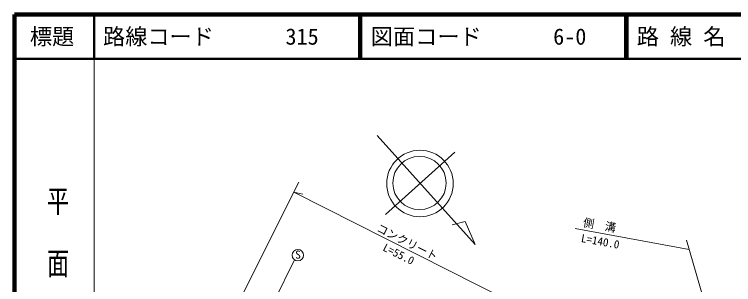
# Model space of a CAD drawing. Units: millimetres, scale not verified. Extents: x 40000 to 680000, y 20000 to 380000.
# Drawn here: x 40000 to 202217, y 319062 to 380000 of the extents above; entities that cross this region are included whole.
import ezdxf
from ezdxf.enums import TextEntityAlignment as Align

# ---------------------------------------------------------------- set-up
doc = ezdxf.new("R2010")
doc.units = ezdxf.units.MM
doc.header["$LTSCALE"] = 1000
for name, color, linetype, lineweight in [('M-BMK-SRVR', 3, 'Continuous', 13), ('M-STR-HTXT', 7, 'Continuous', 13), ('M-STR-STRC', 7, 'Continuous', 13), ('M-TTL', 7, 'Continuous', 25), ('M-TTL-LINE', 7, 'Continuous', 50), ('前回', 7, 'Continuous', 13)]:
    doc.layers.add(name, color=color, linetype=linetype, lineweight=lineweight)
doc.layers.add('M-TTL-TXT', color=7, linetype='Continuous')
doc.styles.add('@ＭＳ ゴシック', font='')
doc.styles.add('ＭＳ ゴシック', font='')
doc.styles.get('@ＭＳ ゴシック').set_extended_font_data('@MS Gothic')
doc.styles.get('ＭＳ ゴシック').set_extended_font_data('MS Gothic')

msp = doc.modelspace()

# ---------------------------------------------------------------- linework, layer by layer
at = {"layer": 'M-BMK-SRVR'}
for p, q in [((121806, 352662), (143895, 328105)), ((139310, 348903), (123696, 334859)), ((77517, 289270), (104183, 342180)), ((141645, 333307), (138751, 332514)), ((143895, 328105), (141645, 333307))]:
    msp.add_line(p, q, dxfattribs=at)
for centre, radius in [((131472, 341853), 7500), ((131373, 341976), 6000)]:
    msp.add_circle(centre, radius, dxfattribs=at)
at = {"layer": 'M-STR-HTXT'}
for p, q in [((103029, 339890), (152353, 315031)), ((103029, 339890), (105040, 339437)), ((166483, 331679), (192223, 326990)), ((191612, 329093), (209756, 266646))]:
    msp.add_line(p, q, dxfattribs=at)
at = {"layer": 'M-STR-STRC'}
msp.add_line((103186, 324642), (85463, 288782), dxfattribs=at)
msp.add_circle((103951, 325680), 1289, dxfattribs=at)
at = {"layer": 'M-TTL', "color": 2, "lineweight": 140}
for p, q in [((40000, 380000), (40000, 20000)), ((680000, 380000), (40000, 380000))]:
    msp.add_line(p, q, dxfattribs=at)
at = {"layer": 'M-TTL-LINE'}
for p, q in [((58000, 380000), (58000, 370000)), ((117750, 380000), (117750, 370000)), ((118250, 380000), (118250, 370000)), ((177750, 380000), (177750, 370000)), ((178250, 380000), (178250, 370000)), ((40000, 370000), (680000, 370000))]:
    msp.add_line(p, q, dxfattribs=at)
at = {"layer": '前回'}
msp.add_line((58000, 370000), (58000, 20000), dxfattribs=at)

# ---------------------------------------------------------------- texts
at = {"layer": 'M-STR-HTXT', "style": 'ＭＳ ゴシック'}
for s, rotation, p in [('側\u3000溝', 350.04, (168045, 331675)), ('コンクリート', 333.252, (121250, 330707)), ('L=140.0', 349.81, (167597, 328146)), ('L=55.0', 333.252, (122678, 326324))]:
    msp.add_text(s, height=1833, rotation=rotation, dxfattribs=at).set_placement(p, align=Align.BOTTOM_LEFT)
at = {"layer": 'M-STR-STRC', "style": 'ＭＳ ゴシック'}
msp.add_text('S', height=1833, rotation=1.392, dxfattribs=at).set_placement((103379, 324340), align=Align.BOTTOM_LEFT)
at = {"layer": 'M-TTL-TXT', "style": 'ＭＳ ゴシック'}
msp.add_text('標題', height=3666, dxfattribs=at).set_placement((48500, 375000), align=Align.MIDDLE_CENTER)
for s, p in [('路線コード', (60000, 375000)), ('315', (101142, 375000)), ('図面コード', (120380, 375000)), ('6-0', (161521, 375000)), ('路 線 名', (180380, 375000))]:
    msp.add_text(s, height=3666, dxfattribs=at).set_placement(p, align=Align.MIDDLE_LEFT)
at = {"layer": '前回', "style": '@ＭＳ ゴシック', "width": 1.4}
msp.add_text('平  面  図', height=3666, rotation=270, dxfattribs=at).set_placement((49777, 306475), align=Align.MIDDLE_RIGHT)

doc.saveas('drawing.dxf')
